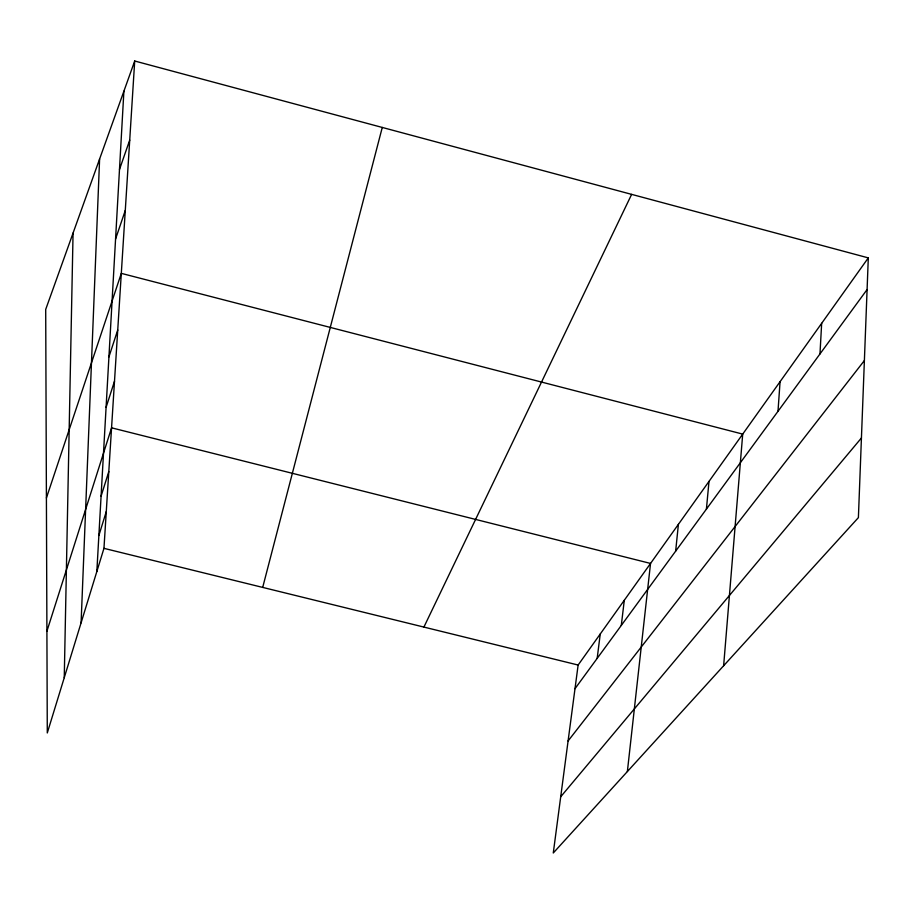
<?xml version="1.0" encoding="UTF-8"?>
<svg xmlns="http://www.w3.org/2000/svg" width="914" height="914" viewBox="0 0 914 914"><rect width="100%" height="100%" fill="white"/><g stroke="black" fill="none" stroke-linecap="round" stroke-linejoin="round"><path stroke-width="1.37" d="M64.254 677.685L73.063 233.07M868.3 257.885L858.395 517.632L553.278 852.991L578.128 665.038L868.3 257.885L134.712 61.01L45.7 309.435L47.288 732.959L103.956 548.343L134.712 61.01M81.095 622.845L99.603 158.99M96.838 571.536L123.893 91.206M819.972 353.935L821.663 323.316M777.997 411.3L780.065 381.698M723.637 665.746L742.716 434.104L121.311 273.366L46.408 497.97M706.408 509.121L709.001 481.415M675.652 551.153L678.405 524.328M627.37 771.542L650.539 563.435L111.565 427.821L46.911 631.197M621.292 625.427L624.296 600.269M597.173 658.388L600.247 634.008M262.695 587.405L382.269 127.446M98.872 535.49L106.275 511.612M101.088 496.188L108.8 471.59M106.093 407.347L114.501 381.241M108.926 356.894L117.735 330M115.575 238.977L125.287 210.448M119.483 169.49L129.719 140.116M423.902 627.084L631.631 194.374M574.997 688.688L867.089 289.555M568.085 740.957L864.381 360.55M560.705 796.779L861.434 437.977M103.956 548.343L578.128 665.038"/></g></svg>
